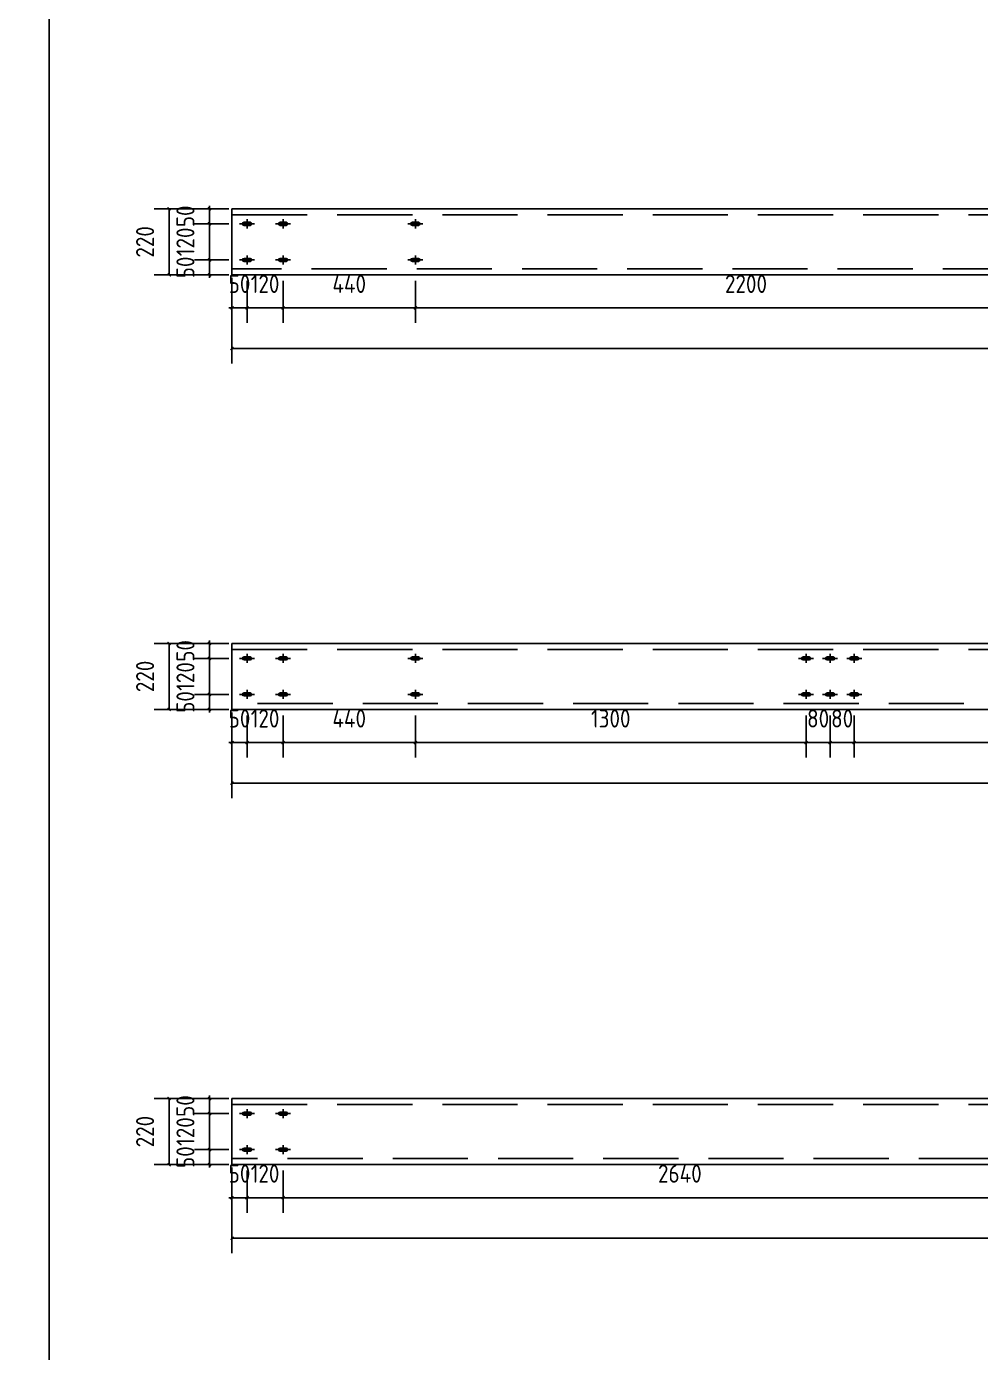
# Model space of a CAD drawing. Extents: x 533809 to 747315, y -17138 to 180511.
# Drawn here: x 640314 to 643487, y 58068 to 62481 of the extents above; entities that cross this region are included whole.
import ezdxf

# ---------------------------------------------------------------- set-up
doc = ezdxf.new("R2010")
doc.units = 0
doc.header["$LTSCALE"] = 1000
doc.header["$MEASUREMENT"] = 0
doc.linetypes.add('DASH', pattern=[0.35, 0.25, -0.1])
doc.layers.add('AXIS', color=3, linetype='Continuous')
doc.styles.get("Standard").update_dxf_attribs({"font": 'gbenor.shx', "bigfont": 'gbcbig.shx'})
doc.dimstyles.get("Standard").update_dxf_attribs({"dimscale": 100, "dimtxt": 3.5, "dimasz": 1, "dimexe": 2.5, "dimexo": 3, "dimgap": 1.5, "dimtad": 1, "dimdec": 0, "dimzin": 0, "dimdsep": 46, "dimtxsty": 'Standard', "dimblk": 'ARCHTICK', "dimcen": 0.09, "dimadec": 0, "dimazin": 0, "dimtfac": 1, "dimtdec": 0, "dimtix": 1, "dimtmove": 2, "dimatfit": 3, "dimfxl": 1, "dimtolj": 1, "dimtzin": 0, "dimarcsym": 0})

# ---------------------------------------------------------------- blocks, each defined once
blk = doc.blocks.new('_ArchTick')
at = {"color": 0, "linetype": 'ByBlock', "const_width": 0.4}
blk.add_lwpolyline([(-0.5, -0.5), (0.5, 0.5)], dxfattribs=at)
blk = doc.blocks.new('*D1739')
at = {"layer": 'AXIS', "color": 3, "lineweight": -2}
for p, q in [((640987.3, 61704.6), (640872.4, 61704.6)), ((640922.4, 61704.6), (640922.4, 61714.6)), ((640922.4, 61654.6), (640922.4, 61704.6)), ((640987.3, 61654.6), (640872.4, 61654.6)), ((640922.4, 61654.6), (640922.4, 61644.6))]:
    blk.add_line(p, q, dxfattribs=at)
at = {"layer": 'Defpoints', "color": 0}
for p in [(640922.4, 61704.6), (640997.3, 61704.6), (640997.3, 61654.6)]:
    blk.add_point(p, dxfattribs=at)
at = {"layer": 'AXIS', "color": 3, "lineweight": -2, "xscale": 10, "yscale": 10, "zscale": 10}
for p, rotation in [((640922.4, 61704.6), 270), ((640922.4, 61654.6), 90)]:
    blk.add_blockref('_ArchTick', p, dxfattribs=dict(at, rotation=rotation))
at = {"layer": 'AXIS', "color": 0, "insert": (640842.4, 61679.6), "char_height": 60, "attachment_point": 5, "rotation": 90}
blk.add_mtext('\\A1;50', dxfattribs=at)
blk = doc.blocks.new('*D1710')
at = {"layer": 'AXIS', "color": 3, "lineweight": -2}
for p, q in [((640922.4, 61824.6), (640922.4, 61834.6)), ((640987.3, 61824.6), (640872.4, 61824.6)), ((640922.4, 61704.6), (640922.4, 61824.6)), ((640987.3, 61704.6), (640872.4, 61704.6)), ((640922.4, 61704.6), (640922.4, 61694.6))]:
    blk.add_line(p, q, dxfattribs=at)
at = {"layer": 'Defpoints', "color": 0}
for p in [(640922.4, 61824.6), (640997.3, 61824.6), (640997.3, 61704.6)]:
    blk.add_point(p, dxfattribs=at)
at = {"layer": 'AXIS', "color": 3, "lineweight": -2, "xscale": 10, "yscale": 10, "zscale": 10}
for p, rotation in [((640922.4, 61824.6), 270), ((640922.4, 61704.6), 90)]:
    blk.add_blockref('_ArchTick', p, dxfattribs=dict(at, rotation=rotation))
at = {"layer": 'AXIS', "color": 0, "insert": (640842.4, 61764.6), "char_height": 60, "attachment_point": 5, "rotation": 90}
blk.add_mtext('\\A1;120', dxfattribs=at)
blk = doc.blocks.new('*D1738')
at = {"layer": 'AXIS', "color": 3, "lineweight": -2}
for p, q in [((640987.3, 61874.6), (640872.4, 61874.6)), ((640922.4, 61874.6), (640922.4, 61884.6)), ((640922.4, 61824.6), (640922.4, 61874.6)), ((640987.3, 61824.6), (640872.4, 61824.6)), ((640922.4, 61824.6), (640922.4, 61814.6))]:
    blk.add_line(p, q, dxfattribs=at)
at = {"layer": 'Defpoints', "color": 0}
for p in [(640922.4, 61874.6), (640997.3, 61874.6), (640997.3, 61824.6)]:
    blk.add_point(p, dxfattribs=at)
at = {"layer": 'AXIS', "color": 3, "lineweight": -2, "xscale": 10, "yscale": 10, "zscale": 10}
for p, rotation in [((640922.4, 61874.6), 270), ((640922.4, 61824.6), 90)]:
    blk.add_blockref('_ArchTick', p, dxfattribs=dict(at, rotation=rotation))
at = {"layer": 'AXIS', "color": 0, "insert": (640842.4, 61849.6), "char_height": 60, "attachment_point": 5, "rotation": 90}
blk.add_mtext('\\A1;50', dxfattribs=at)
blk = doc.blocks.new('*D1711')
at = {"layer": 'AXIS', "color": 3, "lineweight": -2}
for p, q in [((640997.3, 61634.6), (640997.3, 61494.6)), ((641047.3, 61634.6), (641047.3, 61494.6)), ((640997.3, 61544.6), (640987.3, 61544.6)), ((640997.3, 61544.6), (641047.3, 61544.6)), ((641047.3, 61544.6), (641057.3, 61544.6))]:
    blk.add_line(p, q, dxfattribs=at)
at = {"layer": 'Defpoints', "color": 0}
for p in [(640997.3, 61644.6), (641047.3, 61644.6), (641047.3, 61544.6)]:
    blk.add_point(p, dxfattribs=at)
at = {"layer": 'AXIS', "color": 3, "lineweight": -2, "xscale": 10, "yscale": 10, "zscale": 10}
blk.add_blockref('_ArchTick', (640997.3, 61544.6), dxfattribs=at)
at = {"layer": 'AXIS', "color": 3, "lineweight": -2, "xscale": 10, "yscale": 10, "zscale": 10, "rotation": 180}
blk.add_blockref('_ArchTick', (641047.3, 61544.6), dxfattribs=at)
at = {"layer": 'AXIS', "color": 0, "insert": (641022.3, 61624.6), "char_height": 60, "attachment_point": 5}
blk.add_mtext('\\A1;50', dxfattribs=at)
blk = doc.blocks.new('*D1712')
at = {"layer": 'AXIS', "color": 3, "lineweight": -2}
for p, q in [((641047.3, 61634.6), (641047.3, 61494.6)), ((641167.3, 61634.6), (641167.3, 61494.6)), ((641047.3, 61544.6), (641037.3, 61544.6)), ((641047.3, 61544.6), (641167.3, 61544.6)), ((641167.3, 61544.6), (641177.3, 61544.6))]:
    blk.add_line(p, q, dxfattribs=at)
at = {"layer": 'Defpoints', "color": 0}
for p in [(641047.3, 61644.6), (641167.3, 61644.6), (641167.3, 61544.6)]:
    blk.add_point(p, dxfattribs=at)
at = {"layer": 'AXIS', "color": 3, "lineweight": -2, "xscale": 10, "yscale": 10, "zscale": 10}
blk.add_blockref('_ArchTick', (641047.3, 61544.6), dxfattribs=at)
at = {"layer": 'AXIS', "color": 3, "lineweight": -2, "xscale": 10, "yscale": 10, "zscale": 10, "rotation": 180}
blk.add_blockref('_ArchTick', (641167.3, 61544.6), dxfattribs=at)
at = {"layer": 'AXIS', "color": 0, "insert": (641107.3, 61624.6), "char_height": 60, "attachment_point": 5}
blk.add_mtext('\\A1;120', dxfattribs=at)
blk = doc.blocks.new('*D1713')
at = {"layer": 'AXIS', "color": 3, "lineweight": -2}
for p, q in [((641167.3, 61634.6), (641167.3, 61494.6)), ((641607.3, 61634.6), (641607.3, 61494.6)), ((641167.3, 61544.6), (641607.3, 61544.6))]:
    blk.add_line(p, q, dxfattribs=at)
at = {"layer": 'Defpoints', "color": 0}
for p in [(641167.3, 61644.6), (641607.3, 61644.6), (641607.3, 61544.6)]:
    blk.add_point(p, dxfattribs=at)
at = {"layer": 'AXIS', "color": 3, "lineweight": -2, "xscale": 10, "yscale": 10, "zscale": 10, "rotation": 180}
blk.add_blockref('_ArchTick', (641167.3, 61544.6), dxfattribs=at)
at = {"layer": 'AXIS', "color": 3, "lineweight": -2, "xscale": 10, "yscale": 10, "zscale": 10}
blk.add_blockref('_ArchTick', (641607.3, 61544.6), dxfattribs=at)
at = {"layer": 'AXIS', "color": 0, "insert": (641387.3, 61624.6), "char_height": 60, "attachment_point": 5}
blk.add_mtext('\\A1;440', dxfattribs=at)
blk = doc.blocks.new('*D1714')
at = {"layer": 'AXIS', "color": 3, "lineweight": -2}
for p, q in [((641607.3, 61634.6), (641607.3, 61494.6)), ((643807.3, 61634.6), (643807.3, 61494.6)), ((641607.3, 61544.6), (643807.3, 61544.6))]:
    blk.add_line(p, q, dxfattribs=at)
at = {"layer": 'Defpoints', "color": 0}
for p in [(641607.3, 61644.6), (643807.3, 61644.6), (643807.3, 61544.6)]:
    blk.add_point(p, dxfattribs=at)
at = {"layer": 'AXIS', "color": 3, "lineweight": -2, "xscale": 10, "yscale": 10, "zscale": 10, "rotation": 180}
blk.add_blockref('_ArchTick', (641607.3, 61544.6), dxfattribs=at)
at = {"layer": 'AXIS', "color": 3, "lineweight": -2, "xscale": 10, "yscale": 10, "zscale": 10}
blk.add_blockref('_ArchTick', (643807.3, 61544.6), dxfattribs=at)
at = {"layer": 'AXIS', "color": 0, "insert": (642707.3, 61624.6), "char_height": 60, "attachment_point": 5}
blk.add_mtext('\\A1;2200', dxfattribs=at)
blk = doc.blocks.new('*D1744')
at = {"layer": 'AXIS', "color": 3, "lineweight": -2}
for p, q in [((640987.3, 61874.6), (640738.1, 61874.6)), ((640788.1, 61654.6), (640788.1, 61874.6)), ((640987.3, 61654.6), (640738.1, 61654.6))]:
    blk.add_line(p, q, dxfattribs=at)
at = {"layer": 'Defpoints', "color": 0}
for p in [(640788.1, 61874.6), (640997.3, 61874.6), (640997.3, 61654.6)]:
    blk.add_point(p, dxfattribs=at)
at = {"layer": 'AXIS', "color": 3, "lineweight": -2, "xscale": 10, "yscale": 10, "zscale": 10}
for p, rotation in [((640788.1, 61874.6), 90), ((640788.1, 61654.6), 270)]:
    blk.add_blockref('_ArchTick', p, dxfattribs=dict(at, rotation=rotation))
at = {"layer": 'AXIS', "color": 0, "insert": (640708.1, 61764.6), "char_height": 60, "attachment_point": 5, "rotation": 90}
blk.add_mtext('\\A1;220', dxfattribs=at)
blk = doc.blocks.new('*D1745')
at = {"layer": 'AXIS', "color": 3, "lineweight": -2}
for p, q in [((640997.3, 61644.6), (640997.3, 61359.8)), ((648862.3, 61644.6), (648862.3, 61359.8)), ((640997.3, 61409.8), (648862.3, 61409.8))]:
    blk.add_line(p, q, dxfattribs=at)
at = {"layer": 'Defpoints', "color": 0}
for p in [(640997.3, 61654.6), (648862.3, 61654.6), (648862.3, 61409.8)]:
    blk.add_point(p, dxfattribs=at)
at = {"layer": 'AXIS', "color": 3, "lineweight": -2, "xscale": 10, "yscale": 10, "zscale": 10, "rotation": 180}
blk.add_blockref('_ArchTick', (640997.3, 61409.8), dxfattribs=at)
at = {"layer": 'AXIS', "color": 3, "lineweight": -2, "xscale": 10, "yscale": 10, "zscale": 10}
blk.add_blockref('_ArchTick', (648862.3, 61409.8), dxfattribs=at)
at = {"layer": 'AXIS', "color": 0, "insert": (644929.8, 61489.8), "char_height": 60, "attachment_point": 5}
blk.add_mtext('\\A1;7865', dxfattribs=at)
blk = doc.blocks.new('*D1740')
at = {"layer": 'AXIS', "color": 3, "lineweight": -2}
for p, q in [((640987.3, 60258.2), (640872.4, 60258.2)), ((640922.4, 60258.2), (640922.4, 60268.2)), ((640922.4, 60208.2), (640922.4, 60258.2)), ((640987.3, 60208.2), (640872.4, 60208.2)), ((640922.4, 60208.2), (640922.4, 60198.2))]:
    blk.add_line(p, q, dxfattribs=at)
at = {"layer": 'Defpoints', "color": 0}
for p in [(640922.4, 60258.2), (640997.3, 60258.2), (640997.3, 60208.2)]:
    blk.add_point(p, dxfattribs=at)
at = {"layer": 'AXIS', "color": 3, "lineweight": -2, "xscale": 10, "yscale": 10, "zscale": 10}
for p, rotation in [((640922.4, 60258.2), 270), ((640922.4, 60208.2), 90)]:
    blk.add_blockref('_ArchTick', p, dxfattribs=dict(at, rotation=rotation))
at = {"layer": 'AXIS', "color": 0, "insert": (640842.4, 60233.2), "char_height": 60, "attachment_point": 5, "rotation": 90}
blk.add_mtext('\\A1;50', dxfattribs=at)
blk = doc.blocks.new('*D1724')
at = {"layer": 'AXIS', "color": 3, "lineweight": -2}
for p, q in [((640987.3, 60378.2), (640872.4, 60378.2)), ((640922.4, 60378.2), (640922.4, 60388.2)), ((640922.4, 60258.2), (640922.4, 60378.2)), ((640987.3, 60258.2), (640872.4, 60258.2)), ((640922.4, 60258.2), (640922.4, 60248.2))]:
    blk.add_line(p, q, dxfattribs=at)
at = {"layer": 'Defpoints', "color": 0}
for p in [(640922.4, 60378.2), (640997.3, 60378.2), (640997.3, 60258.2)]:
    blk.add_point(p, dxfattribs=at)
at = {"layer": 'AXIS', "color": 3, "lineweight": -2, "xscale": 10, "yscale": 10, "zscale": 10}
for p, rotation in [((640922.4, 60378.2), 270), ((640922.4, 60258.2), 90)]:
    blk.add_blockref('_ArchTick', p, dxfattribs=dict(at, rotation=rotation))
at = {"layer": 'AXIS', "color": 0, "insert": (640842.4, 60318.2), "char_height": 60, "attachment_point": 5, "rotation": 90}
blk.add_mtext('\\A1;120', dxfattribs=at)
blk = doc.blocks.new('*D1741')
at = {"layer": 'AXIS', "color": 3, "lineweight": -2}
for p, q in [((640987.3, 60428.2), (640872.4, 60428.2)), ((640922.4, 60428.2), (640922.4, 60438.2)), ((640922.4, 60378.2), (640922.4, 60428.2)), ((640987.3, 60378.2), (640872.4, 60378.2)), ((640922.4, 60378.2), (640922.4, 60368.2))]:
    blk.add_line(p, q, dxfattribs=at)
at = {"layer": 'Defpoints', "color": 0}
for p in [(640922.4, 60428.2), (640997.3, 60428.2), (640997.3, 60378.2)]:
    blk.add_point(p, dxfattribs=at)
at = {"layer": 'AXIS', "color": 3, "lineweight": -2, "xscale": 10, "yscale": 10, "zscale": 10}
for p, rotation in [((640922.4, 60428.2), 270), ((640922.4, 60378.2), 90)]:
    blk.add_blockref('_ArchTick', p, dxfattribs=dict(at, rotation=rotation))
at = {"layer": 'AXIS', "color": 0, "insert": (640842.4, 60403.2), "char_height": 60, "attachment_point": 5, "rotation": 90}
blk.add_mtext('\\A1;50', dxfattribs=at)
blk = doc.blocks.new('*D1725')
at = {"layer": 'AXIS', "color": 3, "lineweight": -2}
for p, q in [((640997.3, 60188.2), (640997.3, 60048.2)), ((641047.3, 60188.2), (641047.3, 60048.2)), ((640997.3, 60098.2), (640987.3, 60098.2)), ((640997.3, 60098.2), (641047.3, 60098.2)), ((641047.3, 60098.2), (641057.3, 60098.2))]:
    blk.add_line(p, q, dxfattribs=at)
at = {"layer": 'Defpoints', "color": 0}
for p in [(640997.3, 60198.2), (641047.3, 60198.2), (641047.3, 60098.2)]:
    blk.add_point(p, dxfattribs=at)
at = {"layer": 'AXIS', "color": 3, "lineweight": -2, "xscale": 10, "yscale": 10, "zscale": 10}
blk.add_blockref('_ArchTick', (640997.3, 60098.2), dxfattribs=at)
at = {"layer": 'AXIS', "color": 3, "lineweight": -2, "xscale": 10, "yscale": 10, "zscale": 10, "rotation": 180}
blk.add_blockref('_ArchTick', (641047.3, 60098.2), dxfattribs=at)
at = {"layer": 'AXIS', "color": 0, "insert": (641022.3, 60178.2), "char_height": 60, "attachment_point": 5}
blk.add_mtext('\\A1;50', dxfattribs=at)
blk = doc.blocks.new('*D1726')
at = {"layer": 'AXIS', "color": 3, "lineweight": -2}
for p, q in [((641047.3, 60188.2), (641047.3, 60048.2)), ((641167.3, 60188.2), (641167.3, 60048.2)), ((641047.3, 60098.2), (641037.3, 60098.2)), ((641047.3, 60098.2), (641167.3, 60098.2)), ((641167.3, 60098.2), (641177.3, 60098.2))]:
    blk.add_line(p, q, dxfattribs=at)
at = {"layer": 'Defpoints', "color": 0}
for p in [(641047.3, 60198.2), (641167.3, 60198.2), (641167.3, 60098.2)]:
    blk.add_point(p, dxfattribs=at)
at = {"layer": 'AXIS', "color": 3, "lineweight": -2, "xscale": 10, "yscale": 10, "zscale": 10}
blk.add_blockref('_ArchTick', (641047.3, 60098.2), dxfattribs=at)
at = {"layer": 'AXIS', "color": 3, "lineweight": -2, "xscale": 10, "yscale": 10, "zscale": 10, "rotation": 180}
blk.add_blockref('_ArchTick', (641167.3, 60098.2), dxfattribs=at)
at = {"layer": 'AXIS', "color": 0, "insert": (641107.3, 60178.2), "char_height": 60, "attachment_point": 5}
blk.add_mtext('\\A1;120', dxfattribs=at)
blk = doc.blocks.new('*D1727')
at = {"layer": 'AXIS', "color": 3, "lineweight": -2}
for p, q in [((641167.3, 60188.2), (641167.3, 60048.2)), ((641607.3, 60188.2), (641607.3, 60048.2)), ((641167.3, 60098.2), (641607.3, 60098.2))]:
    blk.add_line(p, q, dxfattribs=at)
at = {"layer": 'Defpoints', "color": 0}
for p in [(641167.3, 60198.2), (641607.3, 60198.2), (641607.3, 60098.2)]:
    blk.add_point(p, dxfattribs=at)
at = {"layer": 'AXIS', "color": 3, "lineweight": -2, "xscale": 10, "yscale": 10, "zscale": 10, "rotation": 180}
blk.add_blockref('_ArchTick', (641167.3, 60098.2), dxfattribs=at)
at = {"layer": 'AXIS', "color": 3, "lineweight": -2, "xscale": 10, "yscale": 10, "zscale": 10}
blk.add_blockref('_ArchTick', (641607.3, 60098.2), dxfattribs=at)
at = {"layer": 'AXIS', "color": 0, "insert": (641387.3, 60178.2), "char_height": 60, "attachment_point": 5}
blk.add_mtext('\\A1;440', dxfattribs=at)
blk = doc.blocks.new('*D1728')
at = {"layer": 'AXIS', "color": 3, "lineweight": -2}
for p, q in [((641607.3, 60188.2), (641607.3, 60048.2)), ((642907.3, 60188.2), (642907.3, 60048.2)), ((641607.3, 60098.2), (642907.3, 60098.2))]:
    blk.add_line(p, q, dxfattribs=at)
at = {"layer": 'Defpoints', "color": 0}
for p in [(641607.3, 60198.2), (642907.3, 60198.2), (642907.3, 60098.2)]:
    blk.add_point(p, dxfattribs=at)
at = {"layer": 'AXIS', "color": 3, "lineweight": -2, "xscale": 10, "yscale": 10, "zscale": 10, "rotation": 180}
blk.add_blockref('_ArchTick', (641607.3, 60098.2), dxfattribs=at)
at = {"layer": 'AXIS', "color": 3, "lineweight": -2, "xscale": 10, "yscale": 10, "zscale": 10}
blk.add_blockref('_ArchTick', (642907.3, 60098.2), dxfattribs=at)
at = {"layer": 'AXIS', "color": 0, "insert": (642257.3, 60178.2), "char_height": 60, "attachment_point": 5}
blk.add_mtext('\\A1;1300', dxfattribs=at)
blk = doc.blocks.new('*D1729')
at = {"layer": 'AXIS', "color": 3, "lineweight": -2}
for p, q in [((642907.3, 60188.2), (642907.3, 60048.2)), ((642987.3, 60188.2), (642987.3, 60048.2)), ((642907.3, 60098.2), (642897.3, 60098.2)), ((642907.3, 60098.2), (642987.3, 60098.2)), ((642987.3, 60098.2), (642997.3, 60098.2))]:
    blk.add_line(p, q, dxfattribs=at)
at = {"layer": 'Defpoints', "color": 0}
for p in [(642907.3, 60198.2), (642987.3, 60198.2), (642987.3, 60098.2)]:
    blk.add_point(p, dxfattribs=at)
at = {"layer": 'AXIS', "color": 3, "lineweight": -2, "xscale": 10, "yscale": 10, "zscale": 10}
blk.add_blockref('_ArchTick', (642907.3, 60098.2), dxfattribs=at)
at = {"layer": 'AXIS', "color": 3, "lineweight": -2, "xscale": 10, "yscale": 10, "zscale": 10, "rotation": 180}
blk.add_blockref('_ArchTick', (642987.3, 60098.2), dxfattribs=at)
at = {"layer": 'AXIS', "color": 0, "insert": (642947.3, 60178.2), "char_height": 60, "attachment_point": 5}
blk.add_mtext('\\A1;80', dxfattribs=at)
blk = doc.blocks.new('*D1730')
at = {"layer": 'AXIS', "color": 3, "lineweight": -2}
for p, q in [((642987.3, 60188.2), (642987.3, 60048.2)), ((643067.3, 60188.2), (643067.3, 60048.2)), ((642987.3, 60098.2), (642977.3, 60098.2)), ((642987.3, 60098.2), (643067.3, 60098.2)), ((643067.3, 60098.2), (643077.3, 60098.2))]:
    blk.add_line(p, q, dxfattribs=at)
at = {"layer": 'Defpoints', "color": 0}
for p in [(642987.3, 60198.2), (643067.3, 60198.2), (643067.3, 60098.2)]:
    blk.add_point(p, dxfattribs=at)
at = {"layer": 'AXIS', "color": 3, "lineweight": -2, "xscale": 10, "yscale": 10, "zscale": 10}
blk.add_blockref('_ArchTick', (642987.3, 60098.2), dxfattribs=at)
at = {"layer": 'AXIS', "color": 3, "lineweight": -2, "xscale": 10, "yscale": 10, "zscale": 10, "rotation": 180}
blk.add_blockref('_ArchTick', (643067.3, 60098.2), dxfattribs=at)
at = {"layer": 'AXIS', "color": 0, "insert": (643027.3, 60178.2), "char_height": 60, "attachment_point": 5}
blk.add_mtext('\\A1;80', dxfattribs=at)
blk = doc.blocks.new('*D1731')
at = {"layer": 'AXIS', "color": 3, "lineweight": -2}
for p, q in [((643067.3, 60178.2), (643067.3, 60048.2)), ((644387.3, 60178.2), (644387.3, 60048.2)), ((643067.3, 60098.2), (644387.3, 60098.2))]:
    blk.add_line(p, q, dxfattribs=at)
at = {"layer": 'Defpoints', "color": 0}
for p in [(643067.3, 60188.2), (644387.3, 60188.2), (644387.3, 60098.2)]:
    blk.add_point(p, dxfattribs=at)
at = {"layer": 'AXIS', "color": 3, "lineweight": -2, "xscale": 10, "yscale": 10, "zscale": 10, "rotation": 180}
blk.add_blockref('_ArchTick', (643067.3, 60098.2), dxfattribs=at)
at = {"layer": 'AXIS', "color": 3, "lineweight": -2, "xscale": 10, "yscale": 10, "zscale": 10}
blk.add_blockref('_ArchTick', (644387.3, 60098.2), dxfattribs=at)
at = {"layer": 'AXIS', "color": 0, "insert": (643727.3, 60178.2), "char_height": 60, "attachment_point": 5}
blk.add_mtext('\\A1;1320', dxfattribs=at)
blk = doc.blocks.new('*D1742')
at = {"layer": 'AXIS', "color": 3, "lineweight": -2}
for p, q in [((640987.3, 60428.2), (640738.1, 60428.2)), ((640788.1, 60208.2), (640788.1, 60428.2)), ((640987.3, 60208.2), (640738.1, 60208.2))]:
    blk.add_line(p, q, dxfattribs=at)
at = {"layer": 'Defpoints', "color": 0}
for p in [(640788.1, 60428.2), (640997.3, 60428.2), (640997.3, 60208.2)]:
    blk.add_point(p, dxfattribs=at)
at = {"layer": 'AXIS', "color": 3, "lineweight": -2, "xscale": 10, "yscale": 10, "zscale": 10}
for p, rotation in [((640788.1, 60428.2), 90), ((640788.1, 60208.2), 270)]:
    blk.add_blockref('_ArchTick', p, dxfattribs=dict(at, rotation=rotation))
at = {"layer": 'AXIS', "color": 0, "insert": (640708.1, 60318.2), "char_height": 60, "attachment_point": 5, "rotation": 90}
blk.add_mtext('\\A1;220', dxfattribs=at)
blk = doc.blocks.new('*D1743')
at = {"layer": 'AXIS', "color": 3, "lineweight": -2}
for p, q in [((640997.3, 60198.2), (640997.3, 59913.4)), ((646232.3, 60198.2), (646232.3, 59913.4)), ((640997.3, 59963.4), (646232.3, 59963.4))]:
    blk.add_line(p, q, dxfattribs=at)
at = {"layer": 'Defpoints', "color": 0}
for p in [(640997.3, 60208.2), (646232.3, 60208.2), (646232.3, 59963.4)]:
    blk.add_point(p, dxfattribs=at)
at = {"layer": 'AXIS', "color": 3, "lineweight": -2, "xscale": 10, "yscale": 10, "zscale": 10, "rotation": 180}
blk.add_blockref('_ArchTick', (640997.3, 59963.4), dxfattribs=at)
at = {"layer": 'AXIS', "color": 3, "lineweight": -2, "xscale": 10, "yscale": 10, "zscale": 10}
blk.add_blockref('_ArchTick', (646232.3, 59963.4), dxfattribs=at)
at = {"layer": 'AXIS', "color": 0, "insert": (643614.8, 60043.4), "char_height": 60, "attachment_point": 5}
blk.add_mtext('\\A1;5235', dxfattribs=at)
blk = doc.blocks.new('*D1901')
at = {"layer": 'AXIS', "color": 3, "lineweight": -2}
for p, q in [((640987.3, 58743.4), (640872.4, 58743.4)), ((640922.4, 58743.4), (640922.4, 58753.4)), ((640922.4, 58693.4), (640922.4, 58743.4)), ((640987.3, 58693.4), (640872.4, 58693.4)), ((640922.4, 58693.4), (640922.4, 58683.4))]:
    blk.add_line(p, q, dxfattribs=at)
at = {"layer": 'Defpoints', "color": 0}
for p in [(640922.4, 58743.4), (640997.3, 58743.4), (640997.3, 58693.4)]:
    blk.add_point(p, dxfattribs=at)
at = {"layer": 'AXIS', "color": 3, "lineweight": -2, "xscale": 10, "yscale": 10, "zscale": 10}
for p, rotation in [((640922.4, 58743.4), 270), ((640922.4, 58693.4), 90)]:
    blk.add_blockref('_ArchTick', p, dxfattribs=dict(at, rotation=rotation))
at = {"layer": 'AXIS', "color": 0, "insert": (640842.4, 58718.4), "char_height": 60, "attachment_point": 5, "rotation": 90}
blk.add_mtext('\\A1;50', dxfattribs=at)
blk = doc.blocks.new('*D1889')
at = {"layer": 'AXIS', "color": 3, "lineweight": -2}
for p, q in [((640922.4, 58863.4), (640922.4, 58873.4)), ((640987.3, 58863.4), (640872.4, 58863.4)), ((640922.4, 58743.4), (640922.4, 58863.4)), ((640987.3, 58743.4), (640872.4, 58743.4)), ((640922.4, 58743.4), (640922.4, 58733.4))]:
    blk.add_line(p, q, dxfattribs=at)
at = {"layer": 'Defpoints', "color": 0}
for p in [(640922.4, 58863.4), (640997.3, 58863.4), (640997.3, 58743.4)]:
    blk.add_point(p, dxfattribs=at)
at = {"layer": 'AXIS', "color": 3, "lineweight": -2, "xscale": 10, "yscale": 10, "zscale": 10}
for p, rotation in [((640922.4, 58863.4), 270), ((640922.4, 58743.4), 90)]:
    blk.add_blockref('_ArchTick', p, dxfattribs=dict(at, rotation=rotation))
at = {"layer": 'AXIS', "color": 0, "insert": (640842.4, 58803.4), "char_height": 60, "attachment_point": 5, "rotation": 90}
blk.add_mtext('\\A1;120', dxfattribs=at)
blk = doc.blocks.new('*D1902')
at = {"layer": 'AXIS', "color": 3, "lineweight": -2}
for p, q in [((640922.4, 58913.4), (640922.4, 58923.4)), ((640987.3, 58913.4), (640872.4, 58913.4)), ((640922.4, 58863.4), (640922.4, 58913.4)), ((640987.3, 58863.4), (640872.4, 58863.4)), ((640922.4, 58863.4), (640922.4, 58853.4))]:
    blk.add_line(p, q, dxfattribs=at)
at = {"layer": 'Defpoints', "color": 0}
for p in [(640922.4, 58913.4), (640997.3, 58913.4), (640997.3, 58863.4)]:
    blk.add_point(p, dxfattribs=at)
at = {"layer": 'AXIS', "color": 3, "lineweight": -2, "xscale": 10, "yscale": 10, "zscale": 10}
for p, rotation in [((640922.4, 58913.4), 270), ((640922.4, 58863.4), 90)]:
    blk.add_blockref('_ArchTick', p, dxfattribs=dict(at, rotation=rotation))
at = {"layer": 'AXIS', "color": 0, "insert": (640842.4, 58888.4), "char_height": 60, "attachment_point": 5, "rotation": 90}
blk.add_mtext('\\A1;50', dxfattribs=at)
blk = doc.blocks.new('*D1890')
at = {"layer": 'AXIS', "color": 3, "lineweight": -2}
for p, q in [((640997.3, 58673.4), (640997.3, 58533.4)), ((641047.3, 58673.4), (641047.3, 58533.4)), ((640997.3, 58583.4), (640987.3, 58583.4)), ((640997.3, 58583.4), (641047.3, 58583.4)), ((641047.3, 58583.4), (641057.3, 58583.4))]:
    blk.add_line(p, q, dxfattribs=at)
at = {"layer": 'Defpoints', "color": 0}
for p in [(640997.3, 58683.4), (641047.3, 58683.4), (641047.3, 58583.4)]:
    blk.add_point(p, dxfattribs=at)
at = {"layer": 'AXIS', "color": 3, "lineweight": -2, "xscale": 10, "yscale": 10, "zscale": 10}
blk.add_blockref('_ArchTick', (640997.3, 58583.4), dxfattribs=at)
at = {"layer": 'AXIS', "color": 3, "lineweight": -2, "xscale": 10, "yscale": 10, "zscale": 10, "rotation": 180}
blk.add_blockref('_ArchTick', (641047.3, 58583.4), dxfattribs=at)
at = {"layer": 'AXIS', "color": 0, "insert": (641022.3, 58663.4), "char_height": 60, "attachment_point": 5}
blk.add_mtext('\\A1;50', dxfattribs=at)
blk = doc.blocks.new('*D1891')
at = {"layer": 'AXIS', "color": 3, "lineweight": -2}
for p, q in [((641047.3, 58673.4), (641047.3, 58533.4)), ((641167.3, 58673.4), (641167.3, 58533.4)), ((641047.3, 58583.4), (641037.3, 58583.4)), ((641047.3, 58583.4), (641167.3, 58583.4)), ((641167.3, 58583.4), (641177.3, 58583.4))]:
    blk.add_line(p, q, dxfattribs=at)
at = {"layer": 'Defpoints', "color": 0}
for p in [(641047.3, 58683.4), (641167.3, 58683.4), (641167.3, 58583.4)]:
    blk.add_point(p, dxfattribs=at)
at = {"layer": 'AXIS', "color": 3, "lineweight": -2, "xscale": 10, "yscale": 10, "zscale": 10}
blk.add_blockref('_ArchTick', (641047.3, 58583.4), dxfattribs=at)
at = {"layer": 'AXIS', "color": 3, "lineweight": -2, "xscale": 10, "yscale": 10, "zscale": 10, "rotation": 180}
blk.add_blockref('_ArchTick', (641167.3, 58583.4), dxfattribs=at)
at = {"layer": 'AXIS', "color": 0, "insert": (641107.3, 58663.4), "char_height": 60, "attachment_point": 5}
blk.add_mtext('\\A1;120', dxfattribs=at)
blk = doc.blocks.new('*D1892')
at = {"layer": 'AXIS', "color": 3, "lineweight": -2}
for p, q in [((641167.3, 58673.4), (641167.3, 58533.4)), ((643807.3, 58673.4), (643807.3, 58533.4)), ((641167.3, 58583.4), (643807.3, 58583.4))]:
    blk.add_line(p, q, dxfattribs=at)
at = {"layer": 'Defpoints', "color": 0}
for p in [(641167.3, 58683.4), (643807.3, 58683.4), (643807.3, 58583.4)]:
    blk.add_point(p, dxfattribs=at)
at = {"layer": 'AXIS', "color": 3, "lineweight": -2, "xscale": 10, "yscale": 10, "zscale": 10, "rotation": 180}
blk.add_blockref('_ArchTick', (641167.3, 58583.4), dxfattribs=at)
at = {"layer": 'AXIS', "color": 3, "lineweight": -2, "xscale": 10, "yscale": 10, "zscale": 10}
blk.add_blockref('_ArchTick', (643807.3, 58583.4), dxfattribs=at)
at = {"layer": 'AXIS', "color": 0, "insert": (642487.3, 58663.4), "char_height": 60, "attachment_point": 5}
blk.add_mtext('\\A1;2640', dxfattribs=at)
blk = doc.blocks.new('*D1903')
at = {"layer": 'AXIS', "color": 3, "lineweight": -2}
for p, q in [((640987.3, 58913.4), (640738.1, 58913.4)), ((640788.1, 58693.4), (640788.1, 58913.4)), ((640987.3, 58693.4), (640738.1, 58693.4))]:
    blk.add_line(p, q, dxfattribs=at)
at = {"layer": 'Defpoints', "color": 0}
for p in [(640788.1, 58913.4), (640997.3, 58913.4), (640997.3, 58693.4)]:
    blk.add_point(p, dxfattribs=at)
at = {"layer": 'AXIS', "color": 3, "lineweight": -2, "xscale": 10, "yscale": 10, "zscale": 10}
for p, rotation in [((640788.1, 58913.4), 90), ((640788.1, 58693.4), 270)]:
    blk.add_blockref('_ArchTick', p, dxfattribs=dict(at, rotation=rotation))
at = {"layer": 'AXIS', "color": 0, "insert": (640708.1, 58803.4), "char_height": 60, "attachment_point": 5, "rotation": 90}
blk.add_mtext('\\A1;220', dxfattribs=at)
blk = doc.blocks.new('*D1904')
at = {"layer": 'AXIS', "color": 3, "lineweight": -2}
for p, q in [((640997.3, 58683.4), (640997.3, 58398.6)), ((648782.3, 58683.4), (648782.3, 58398.6)), ((640997.3, 58448.6), (648782.3, 58448.6))]:
    blk.add_line(p, q, dxfattribs=at)
at = {"layer": 'Defpoints', "color": 0}
for p in [(640997.3, 58693.4), (648782.3, 58693.4), (648782.3, 58448.6)]:
    blk.add_point(p, dxfattribs=at)
at = {"layer": 'AXIS', "color": 3, "lineweight": -2, "xscale": 10, "yscale": 10, "zscale": 10, "rotation": 180}
blk.add_blockref('_ArchTick', (640997.3, 58448.6), dxfattribs=at)
at = {"layer": 'AXIS', "color": 3, "lineweight": -2, "xscale": 10, "yscale": 10, "zscale": 10}
blk.add_blockref('_ArchTick', (648782.3, 58448.6), dxfattribs=at)
at = {"layer": 'AXIS', "color": 0, "insert": (644889.8, 58528.6), "char_height": 60, "attachment_point": 5}
blk.add_mtext('\\A1;7785', dxfattribs=at)

msp = doc.modelspace()

# ---------------------------------------------------------------- linework, layer by layer
for p, q in [((640997.3, 61874.6), (648862.3, 61874.6)), ((640997.3, 61654.6), (640997.3, 61874.6)), ((641037.3, 61829.6), (641057.3, 61829.6)), ((641047.3, 61839.6), (641047.3, 61809.6)), ((641157.3, 61829.6), (641177.3, 61829.6)), ((641167.3, 61839.6), (641167.3, 61809.6)), ((641597.3, 61829.6), (641617.3, 61829.6)), ((641607.3, 61839.6), (641607.3, 61809.6)), ((641072.3, 61824.6), (641022.3, 61824.6)), ((641057.3, 61819.6), (641037.3, 61819.6)), ((641192.3, 61824.6), (641142.3, 61824.6)), ((641177.3, 61819.6), (641157.3, 61819.6)), ((641632.3, 61824.6), (641582.3, 61824.6)), ((641617.3, 61819.6), (641597.3, 61819.6)), ((641072.3, 61704.6), (641022.3, 61704.6)), ((641037.3, 61709.6), (641057.3, 61709.6)), ((641057.3, 61699.6), (641037.3, 61699.6)), ((641047.3, 61719.6), (641047.3, 61689.6)), ((641192.3, 61704.6), (641142.3, 61704.6)), ((641157.3, 61709.6), (641177.3, 61709.6)), ((641177.3, 61699.6), (641157.3, 61699.6)), ((641167.3, 61719.6), (641167.3, 61689.6)), ((641632.3, 61704.6), (641582.3, 61704.6)), ((641597.3, 61709.6), (641617.3, 61709.6)), ((641617.3, 61699.6), (641597.3, 61699.6)), ((641607.3, 61719.6), (641607.3, 61689.6)), ((648862.3, 61654.6), (640997.3, 61654.6)), ((640997.3, 60428.2), (646232.3, 60428.2)), ((640997.3, 60208.2), (640997.3, 60428.2)), ((641072.3, 60378.2), (641022.3, 60378.2)), ((641037.3, 60383.2), (641057.3, 60383.2)), ((641057.3, 60373.2), (641037.3, 60373.2)), ((641047.3, 60393.2), (641047.3, 60363.2)), ((641192.3, 60378.2), (641142.3, 60378.2)), ((641157.3, 60383.2), (641177.3, 60383.2)), ((641177.3, 60373.2), (641157.3, 60373.2)), ((641167.3, 60393.2), (641167.3, 60363.2)), ((641632.3, 60378.2), (641582.3, 60378.2)), ((641597.3, 60383.2), (641617.3, 60383.2)), ((641617.3, 60373.2), (641597.3, 60373.2)), ((641607.3, 60393.2), (641607.3, 60363.2)), ((642932.3, 60378.2), (642882.3, 60378.2)), ((642897.3, 60383.2), (642917.3, 60383.2)), ((642917.3, 60373.2), (642897.3, 60373.2)), ((642907.3, 60393.2), (642907.3, 60363.2)), ((643012.3, 60378.2), (642962.3, 60378.2)), ((642977.3, 60383.2), (642997.3, 60383.2)), ((642997.3, 60373.2), (642977.3, 60373.2)), ((642987.3, 60393.2), (642987.3, 60363.2)), ((643092.3, 60378.2), (643042.3, 60378.2)), ((643057.3, 60383.2), (643077.3, 60383.2)), ((643077.3, 60373.2), (643057.3, 60373.2)), ((643067.3, 60393.2), (643067.3, 60363.2)), ((641072.3, 60258.2), (641022.3, 60258.2)), ((641037.3, 60263.2), (641057.3, 60263.2)), ((641057.3, 60253.2), (641037.3, 60253.2)), ((641047.3, 60273.2), (641047.3, 60243.2)), ((641192.3, 60258.2), (641142.3, 60258.2)), ((641157.3, 60263.2), (641177.3, 60263.2)), ((641177.3, 60253.2), (641157.3, 60253.2)), ((641167.3, 60273.2), (641167.3, 60243.2)), ((641632.3, 60258.2), (641582.3, 60258.2)), ((641597.3, 60263.2), (641617.3, 60263.2)), ((641617.3, 60253.2), (641597.3, 60253.2)), ((641607.3, 60273.2), (641607.3, 60243.2)), ((642932.3, 60258.2), (642882.3, 60258.2)), ((642897.3, 60263.2), (642917.3, 60263.2)), ((642917.3, 60253.2), (642897.3, 60253.2)), ((642907.3, 60273.2), (642907.3, 60243.2)), ((643012.3, 60258.2), (642962.3, 60258.2)), ((642977.3, 60263.2), (642997.3, 60263.2)), ((642997.3, 60253.2), (642977.3, 60253.2)), ((642987.3, 60273.2), (642987.3, 60243.2)), ((643092.3, 60258.2), (643042.3, 60258.2)), ((643057.3, 60263.2), (643077.3, 60263.2)), ((643077.3, 60253.2), (643057.3, 60253.2)), ((643067.3, 60273.2), (643067.3, 60243.2)), ((646232.3, 60208.2), (640997.3, 60208.2)), ((640997.3, 58913.4), (648782.3, 58913.4)), ((640997.3, 58693.4), (640997.3, 58913.4)), ((641047.3, 58878.4), (641047.3, 58848.4)), ((641167.3, 58878.4), (641167.3, 58848.4)), ((641072.3, 58863.4), (641022.3, 58863.4)), ((641037.3, 58868.4), (641057.3, 58868.4)), ((641057.3, 58858.4), (641037.3, 58858.4)), ((641192.3, 58863.4), (641142.3, 58863.4)), ((641157.3, 58868.4), (641177.3, 58868.4)), ((641177.3, 58858.4), (641157.3, 58858.4)), ((641072.3, 58743.4), (641022.3, 58743.4)), ((641037.3, 58748.4), (641057.3, 58748.4)), ((641057.3, 58738.4), (641037.3, 58738.4)), ((641047.3, 58758.4), (641047.3, 58728.4)), ((641192.3, 58743.4), (641142.3, 58743.4)), ((641157.3, 58748.4), (641177.3, 58748.4)), ((641177.3, 58738.4), (641157.3, 58738.4)), ((641167.3, 58758.4), (641167.3, 58728.4)), ((648782.3, 58693.4), (640997.3, 58693.4))]:
    msp.add_line(p, q)
at = {"linetype": 'DASH'}
for p, q in [((640997.3, 61854.6), (648862.3, 61854.6)), ((648862.3, 61674.6), (640997.3, 61674.6)), ((640997.3, 60408.2), (646232.3, 60408.2)), ((646232.3, 60228.2), (640997.3, 60228.2)), ((640997.3, 58893.4), (648782.3, 58893.4)), ((648782.3, 58713.4), (640997.3, 58713.4))]:
    msp.add_line(p, q, dxfattribs=at)
for points in [[(595839.1, 45862.3), (640389.1, 45862.3), (640389.1, 77362.3), (595839.1, 77362.3)], [(640389.1, 62662.3), (650784.1, 62662.3), (650784.1, 55312.3), (640389.1, 55312.3)]]:
    msp.add_lwpolyline(points, close=True)
for centre, start, end in [((641037.3, 61824.6), 90, 270), ((641057.3, 61824.6), 270, 90), ((641157.3, 61824.6), 90, 270), ((641177.3, 61824.6), 270, 90), ((641597.3, 61824.6), 90, 270), ((641617.3, 61824.6), 270, 90), ((641037.3, 61704.6), 90, 270), ((641057.3, 61704.6), 270, 90), ((641157.3, 61704.6), 90, 270), ((641177.3, 61704.6), 270, 90), ((641597.3, 61704.6), 90, 270), ((641617.3, 61704.6), 270, 90), ((641037.3, 60378.2), 90, 270), ((641057.3, 60378.2), 270, 90), ((641157.3, 60378.2), 90, 270), ((641177.3, 60378.2), 270, 90), ((641597.3, 60378.2), 90, 270), ((641617.3, 60378.2), 270, 90), ((642897.3, 60378.2), 90, 270), ((642917.3, 60378.2), 270, 90), ((642977.3, 60378.2), 90, 270), ((642997.3, 60378.2), 270, 90), ((643057.3, 60378.2), 90, 270), ((643077.3, 60378.2), 270, 90), ((641037.3, 60258.2), 90, 270), ((641057.3, 60258.2), 270, 90), ((641157.3, 60258.2), 90, 270), ((641177.3, 60258.2), 270, 90), ((641597.3, 60258.2), 90, 270), ((641617.3, 60258.2), 270, 90), ((642897.3, 60258.2), 90, 270), ((642917.3, 60258.2), 270, 90), ((642977.3, 60258.2), 90, 270), ((642997.3, 60258.2), 270, 90), ((643057.3, 60258.2), 90, 270), ((643077.3, 60258.2), 270, 90), ((641037.3, 58863.4), 90, 270), ((641057.3, 58863.4), 270, 90), ((641157.3, 58863.4), 90, 270), ((641177.3, 58863.4), 270, 90), ((641037.3, 58743.4), 90, 270), ((641057.3, 58743.4), 270, 90), ((641157.3, 58743.4), 90, 270), ((641177.3, 58743.4), 270, 90)]:
    msp.add_arc(centre, 5, start, end)

# ---------------------------------------------------------------- dimensions: what is measured, and where the dimension line sits
at = {"layer": 'AXIS', "color": 0}
for p1, p2, distance, picture, middle in [((640997.3, 61654.6), (640997.3, 61874.6), 209.2, '*D1744', (640708.1, 61764.6)), ((640997.3, 61654.6), (648862.3, 61654.6), -244.8, '*D1745', (644929.8, 61489.8)), ((640997.3, 60208.2), (640997.3, 60428.2), 209.2, '*D1742', (640708.1, 60318.2)), ((640997.3, 60208.2), (646232.3, 60208.2), -244.8, '*D1743', (643614.8, 60043.4)), ((640997.3, 58693.4), (640997.3, 58913.4), 209.2, '*D1903', (640708.1, 58803.4)), ((640997.3, 58693.4), (648782.3, 58693.4), -244.8, '*D1904', (644889.8, 58528.6))]:
    dim = msp.add_aligned_dim(p1=p1, p2=p2, distance=distance, dimstyle='Standard', override={"dimtxt": 0.6, "dimasz": 0.1, "dimexe": 0.5, "dimexo": 0.1, "dimgap": 0.5, "dimclrd": 3, "dimclre": 3}, dxfattribs=at)
    dim.commit()
    dim.dimension.update_dxf_attribs({"geometry": picture, "text_midpoint": middle})
for base, p1, p2, picture, middle in [((640922.4, 61874.6), (640997.3, 61824.6), (640997.3, 61874.6), '*D1738', (640842.4, 61849.6)), ((640922.4, 61824.6), (640997.3, 61704.6), (640997.3, 61824.6), '*D1710', (640842.4, 61764.6)), ((640922.4, 61704.6), (640997.3, 61654.6), (640997.3, 61704.6), '*D1739', (640842.4, 61679.6)), ((640922.4, 60428.2), (640997.3, 60378.2), (640997.3, 60428.2), '*D1741', (640842.4, 60403.2)), ((640922.4, 60378.2), (640997.3, 60258.2), (640997.3, 60378.2), '*D1724', (640842.4, 60318.2)), ((640922.4, 60258.2), (640997.3, 60208.2), (640997.3, 60258.2), '*D1740', (640842.4, 60233.2)), ((640922.4, 58913.4), (640997.3, 58863.4), (640997.3, 58913.4), '*D1902', (640842.4, 58888.4)), ((640922.4, 58863.4), (640997.3, 58743.4), (640997.3, 58863.4), '*D1889', (640842.4, 58803.4)), ((640922.4, 58743.4), (640997.3, 58693.4), (640997.3, 58743.4), '*D1901', (640842.4, 58718.4))]:
    dim = msp.add_linear_dim(base=base, p1=p1, p2=p2, angle=90, dimstyle='Standard', override={"dimtxt": 0.6, "dimasz": 0.1, "dimexe": 0.5, "dimexo": 0.1, "dimgap": 0.5, "dimclrd": 3, "dimclre": 3}, dxfattribs=at)
    dim.commit()
    dim.dimension.update_dxf_attribs({"geometry": picture, "text_midpoint": middle})
for base, p1, p2, picture, middle in [((641047.3, 61544.6), (640997.3, 61644.6), (641047.3, 61644.6), '*D1711', (641022.3, 61624.6)), ((641167.3, 61544.6), (641047.3, 61644.6), (641167.3, 61644.6), '*D1712', (641107.3, 61624.6)), ((641607.3, 61544.6), (641167.3, 61644.6), (641607.3, 61644.6), '*D1713', (641387.3, 61624.6)), ((643807.3, 61544.6), (641607.3, 61644.6), (643807.3, 61644.6), '*D1714', (642707.3, 61624.6)), ((641047.3, 60098.2), (640997.3, 60198.2), (641047.3, 60198.2), '*D1725', (641022.3, 60178.2)), ((641167.3, 60098.2), (641047.3, 60198.2), (641167.3, 60198.2), '*D1726', (641107.3, 60178.2)), ((641607.3, 60098.2), (641167.3, 60198.2), (641607.3, 60198.2), '*D1727', (641387.3, 60178.2)), ((642907.3, 60098.2), (641607.3, 60198.2), (642907.3, 60198.2), '*D1728', (642257.3, 60178.2)), ((642987.3, 60098.2), (642907.3, 60198.2), (642987.3, 60198.2), '*D1729', (642947.3, 60178.2)), ((643067.3, 60098.2), (642987.3, 60198.2), (643067.3, 60198.2), '*D1730', (643027.3, 60178.2)), ((644387.3, 60098.2), (643067.3, 60188.2), (644387.3, 60188.2), '*D1731', (643727.3, 60178.2)), ((641047.3, 58583.4), (640997.3, 58683.4), (641047.3, 58683.4), '*D1890', (641022.3, 58663.4)), ((641167.3, 58583.4), (641047.3, 58683.4), (641167.3, 58683.4), '*D1891', (641107.3, 58663.4)), ((643807.3, 58583.4), (641167.3, 58683.4), (643807.3, 58683.4), '*D1892', (642487.3, 58663.4))]:
    dim = msp.add_linear_dim(base=base, p1=p1, p2=p2, dimstyle='Standard', override={"dimtxt": 0.6, "dimasz": 0.1, "dimexe": 0.5, "dimexo": 0.1, "dimgap": 0.5, "dimclrd": 3, "dimclre": 3}, dxfattribs=at)
    dim.commit()
    dim.dimension.update_dxf_attribs({"geometry": picture, "text_midpoint": middle})

doc.saveas('drawing.dxf')
